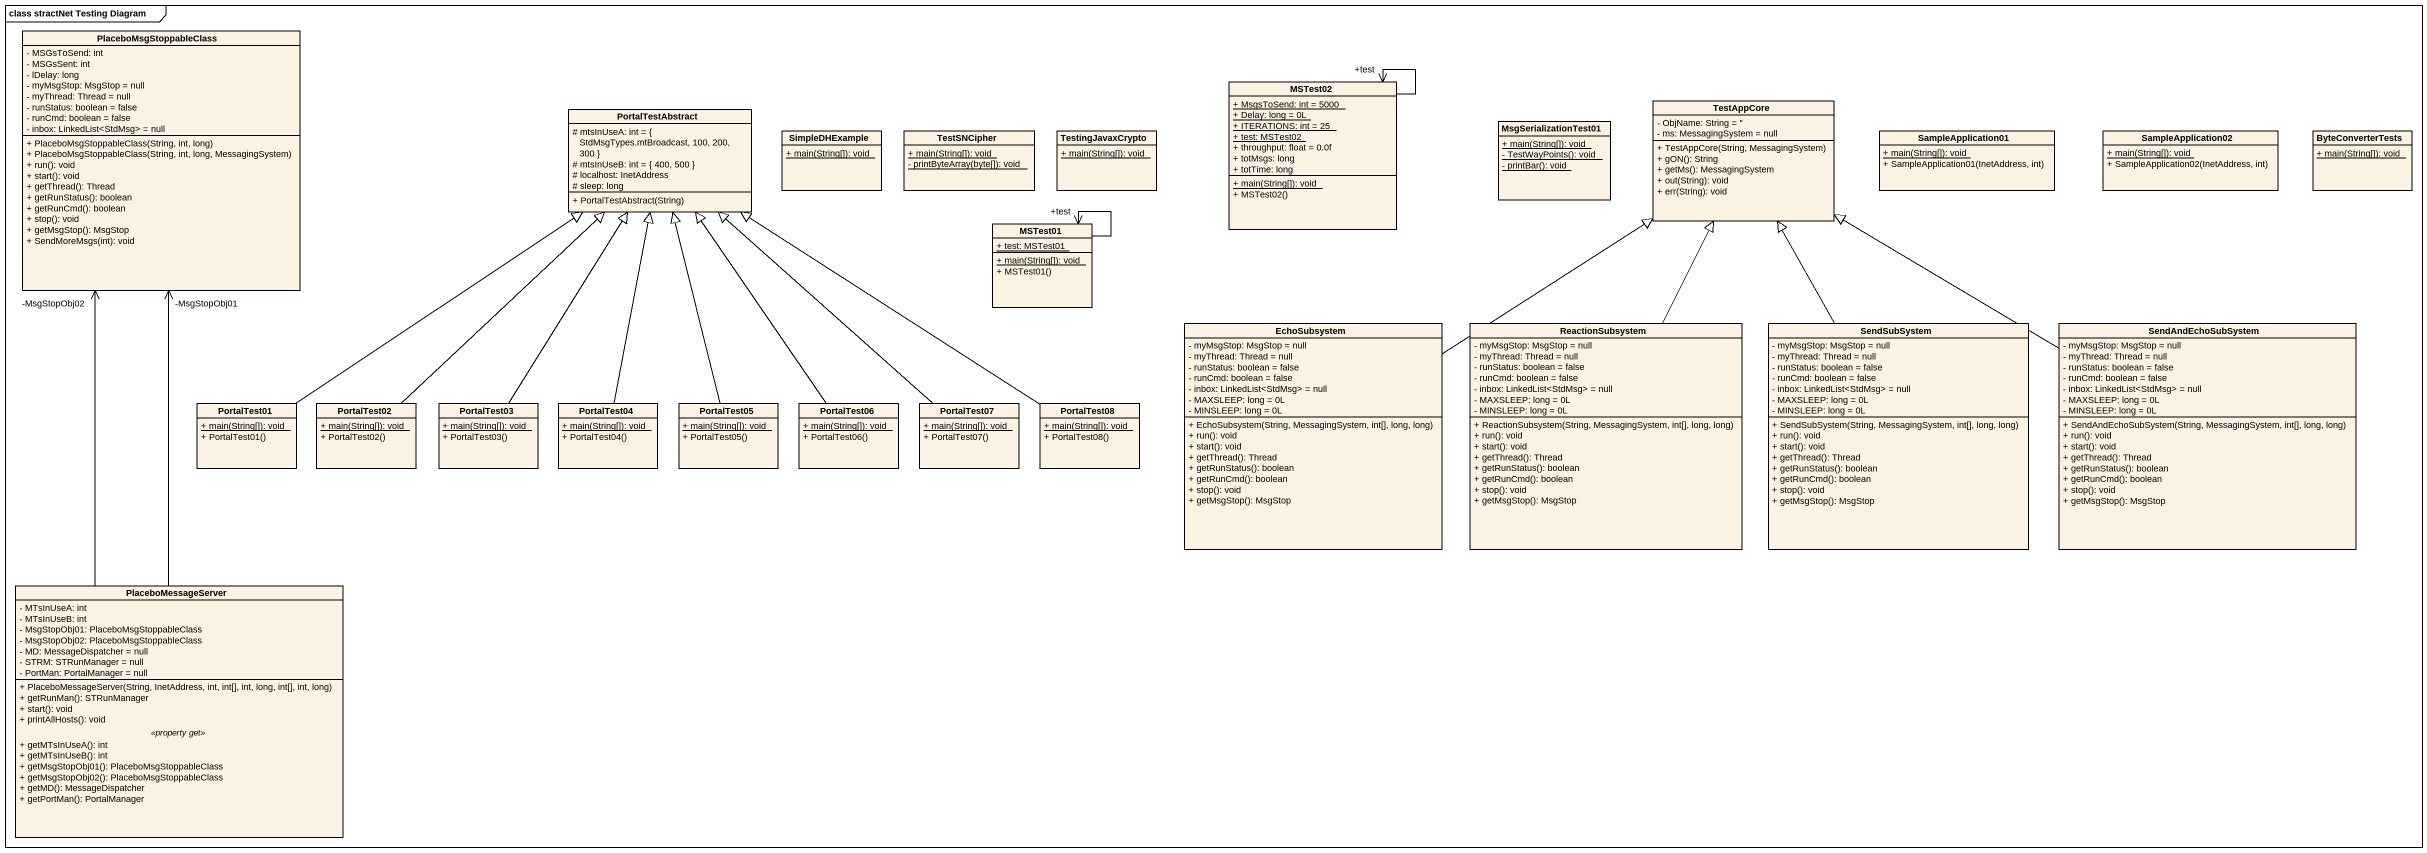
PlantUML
@startuml
mainframe class stractNet Testing Diagram
hide circle
hide empty members
skinparam classAttributeIconSize 0
class PlaceboMsgStoppableClass {
  - MSGsToSend: int
  - MSGsSent: int
  - lDelay: long
  - myMsgStop: MsgStop = null
  - myThread: Thread = null
  - runStatus: boolean = false
  - runCmd: boolean = false
  - inbox: LinkedList<StdMsg> = null
  + PlaceboMsgStoppableClass(String, int, long)
  + PlaceboMsgStoppableClass(String, int, long, MessagingSystem)
  + run(): void
  + start(): void
  + getThread(): Thread
  + getRunStatus(): boolean
  + getRunCmd(): boolean
  + stop(): void
  + getMsgStop(): MsgStop
  + SendMoreMsgs(int): void
}
class MSTest02 {
  {static} + MsgsToSend: int = 5000
  {static} + Delay: long = 0L
  {static} + ITERATIONS: int = 25
  {static} + test: MSTest02
  + throughput: float = 0.0f
  + totMsgs: long
  + totTime: long
  {static} + main(String[]): void
  + MSTest02()
}
class TestAppCore {
  - ObjName: String = ''
  - ms: MessagingSystem = null
  + TestAppCore(String, MessagingSystem)
  + gON(): String
  + getMs(): MessagingSystem
  + out(String): void
  + err(String): void
}
class PortalTestAbstract {
  # mtsInUseA: int = { StdMsgTypes.mtBroadcast, 100, 200, 300 }
  # mtsInUseB: int = { 400, 500 }
  # localhost: InetAddress
  # sleep: long
  + PortalTestAbstract(String)
}
class SimpleDHExample {
  {static} + main(String[]): void
}
class TestSNCipher {
  {static} + main(String[]): void
  {static} - printByteArray(byte[]): void
}
class TestingJavaxCrypto {
  {static} + main(String[]): void
}
class MsgSerializationTest01 {
  {static} + main(String[]): void
  {static} - TestWayPoints(): void
  {static} - printBar(): void
}
class SampleApplication01 {
  {static} + main(String[]): void
  + SampleApplication01(InetAddress, int)
}
class SampleApplication02 {
  {static} + main(String[]): void
  + SampleApplication02(InetAddress, int)
}
class ByteConverterTests {
  {static} + main(String[]): void
}
class MSTest01 {
  {static} + test: MSTest01
  {static} + main(String[]): void
  + MSTest01()
}
class EchoSubsystem {
  - myMsgStop: MsgStop = null
  - myThread: Thread = null
  - runStatus: boolean = false
  - runCmd: boolean = false
  - inbox: LinkedList<StdMsg> = null
  - MAXSLEEP: long = 0L
  - MINSLEEP: long = 0L
  + EchoSubsystem(String, MessagingSystem, int[], long, long)
  + run(): void
  + start(): void
  + getThread(): Thread
  + getRunStatus(): boolean
  + getRunCmd(): boolean
  + stop(): void
  + getMsgStop(): MsgStop
}
class ReactionSubsystem {
  - myMsgStop: MsgStop = null
  - myThread: Thread = null
  - runStatus: boolean = false
  - runCmd: boolean = false
  - inbox: LinkedList<StdMsg> = null
  - MAXSLEEP: long = 0L
  - MINSLEEP: long = 0L
  + ReactionSubsystem(String, MessagingSystem, int[], long, long)
  + run(): void
  + start(): void
  + getThread(): Thread
  + getRunStatus(): boolean
  + getRunCmd(): boolean
  + stop(): void
  + getMsgStop(): MsgStop
}
class SendSubSystem {
  - myMsgStop: MsgStop = null
  - myThread: Thread = null
  - runStatus: boolean = false
  - runCmd: boolean = false
  - inbox: LinkedList<StdMsg> = null
  - MAXSLEEP: long = 0L
  - MINSLEEP: long = 0L
  + SendSubSystem(String, MessagingSystem, int[], long, long)
  + run(): void
  + start(): void
  + getThread(): Thread
  + getRunStatus(): boolean
  + getRunCmd(): boolean
  + stop(): void
  + getMsgStop(): MsgStop
}
class SendAndEchoSubSystem {
  - myMsgStop: MsgStop = null
  - myThread: Thread = null
  - runStatus: boolean = false
  - runCmd: boolean = false
  - inbox: LinkedList<StdMsg> = null
  - MAXSLEEP: long = 0L
  - MINSLEEP: long = 0L
  + SendAndEchoSubSystem(String, MessagingSystem, int[], long, long)
  + run(): void
  + start(): void
  + getThread(): Thread
  + getRunStatus(): boolean
  + getRunCmd(): boolean
  + stop(): void
  + getMsgStop(): MsgStop
}
class PortalTest01 {
  {static} + main(String[]): void
  + PortalTest01()
}
class PortalTest02 {
  {static} + main(String[]): void
  + PortalTest02()
}
class PortalTest03 {
  {static} + main(String[]): void
  + PortalTest03()
}
class PortalTest04 {
  {static} + main(String[]): void
  + PortalTest04()
}
class PortalTest05 {
  {static} + main(String[]): void
  + PortalTest05()
}
class PortalTest06 {
  {static} + main(String[]): void
  + PortalTest06()
}
class PortalTest07 {
  {static} + main(String[]): void
  + PortalTest07()
}
class PortalTest08 {
  {static} + main(String[]): void
  + PortalTest08()
}
class PlaceboMessageServer {
  - MTsInUseA: int
  - MTsInUseB: int
  - MsgStopObj01: PlaceboMsgStoppableClass
  - MsgStopObj02: PlaceboMsgStoppableClass
  - MD: MessageDispatcher = null
  - STRM: STRunManager = null
  - PortMan: PortalManager = null
  --
  + PlaceboMessageServer(String, InetAddress, int, int[], int, long, int[], int, long)
  + getRunMan(): STRunManager
  + start(): void
  + printAllHosts(): void
  .. <<property get>> ..
  + getMTsInUseA(): int
  + getMTsInUseB(): int
  + getMsgStopObj01(): PlaceboMsgStoppableClass
  + getMsgStopObj02(): PlaceboMsgStoppableClass
  + getMD(): MessageDispatcher
  + getPortMan(): PortalManager
}
MSTest02 --> "+test" MSTest02
MSTest01 --> "+test" MSTest01
EchoSubsystem -up-|> TestAppCore
ReactionSubsystem -up-|> TestAppCore
SendSubSystem -up-|> TestAppCore
SendAndEchoSubSystem -left-|> TestAppCore
PortalTest01 -up-|> PortalTestAbstract
PortalTest02 -up-|> PortalTestAbstract
PortalTest03 -up-|> PortalTestAbstract
PortalTest04 -up-|> PortalTestAbstract
PortalTest05 -up-|> PortalTestAbstract
PortalTest06 -up-|> PortalTestAbstract
PortalTest07 -up-|> PortalTestAbstract
PortalTest08 -up-|> PortalTestAbstract
PlaceboMessageServer -up-> "-MsgStopObj01" PlaceboMsgStoppableClass
PlaceboMessageServer -up-> "-MsgStopObj02" PlaceboMsgStoppableClass
@enduml
